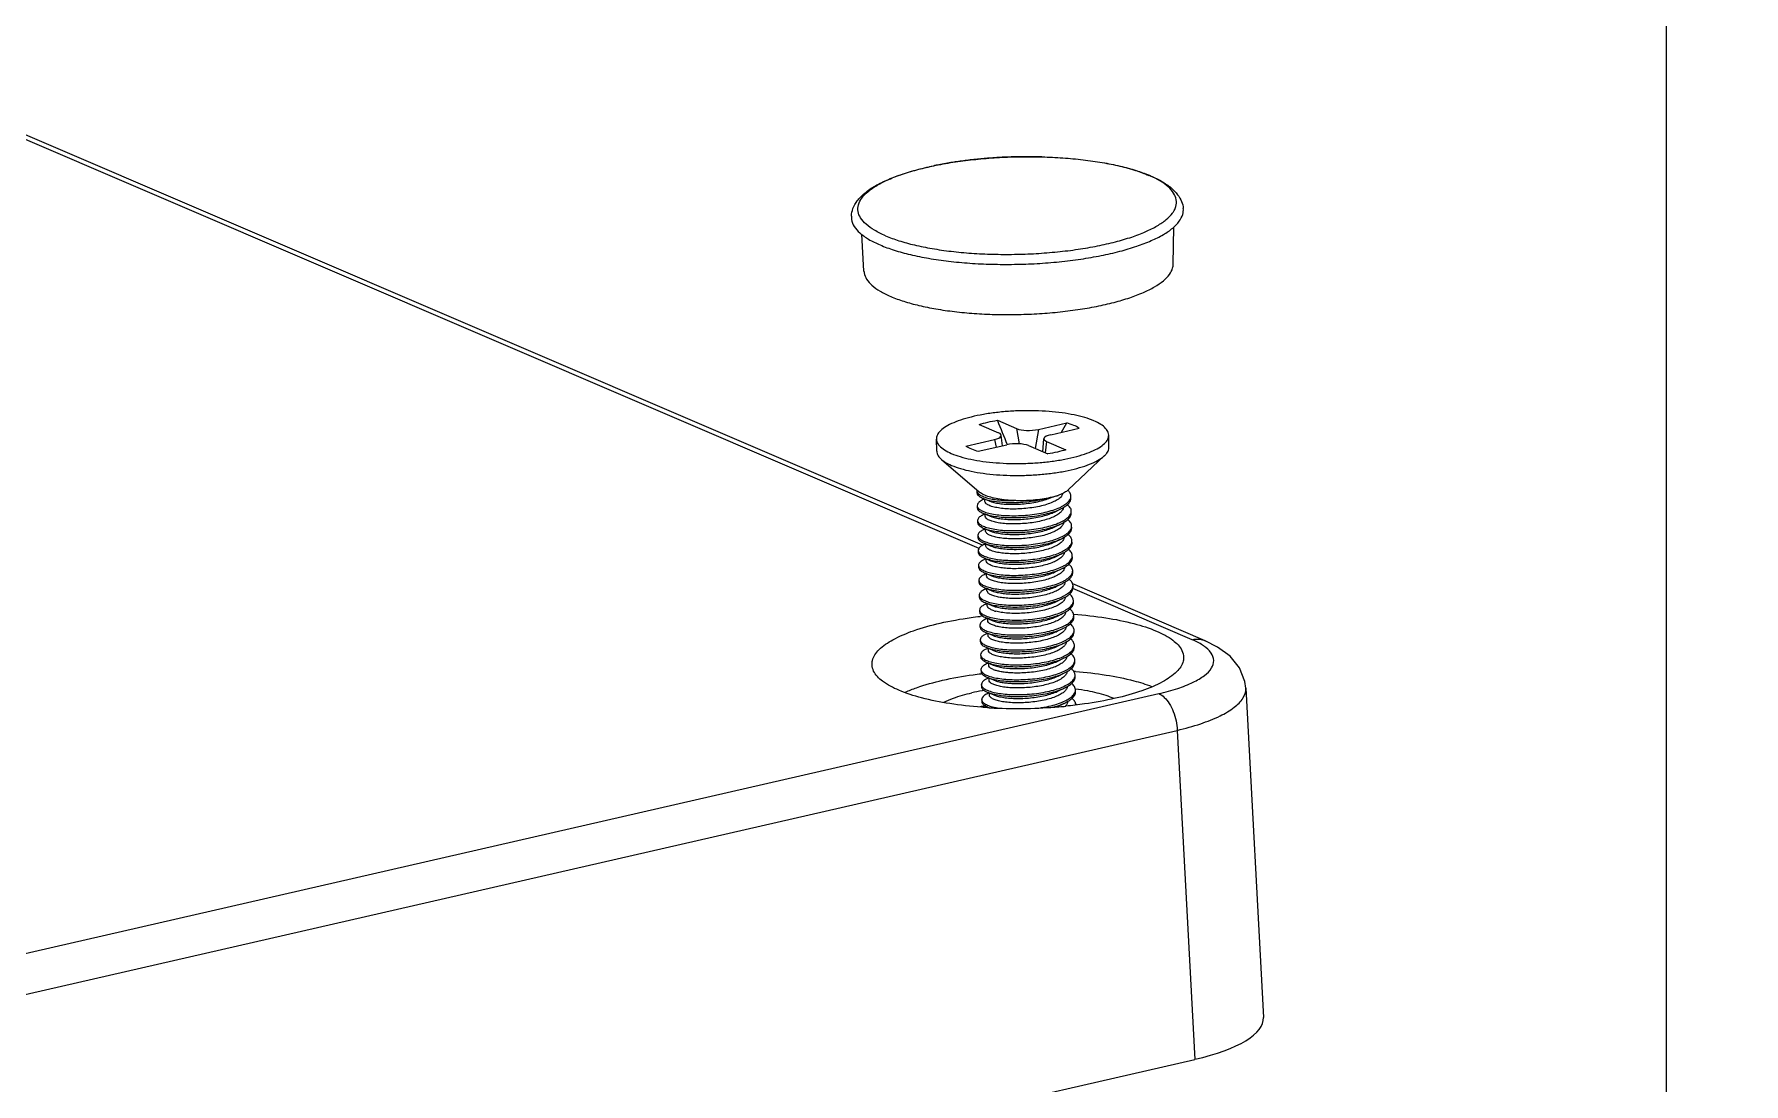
# Model space of a CAD drawing. Header units: millimetres. Extents: x 1034 to 1636, y -2154 to -1937.
# Drawn here: x 1105.2 to 1159.8, y -2009.5 to -1976 of the extents above; entities that cross this region are included whole.
import ezdxf

# ---------------------------------------------------------------- set-up
doc = ezdxf.new("R2010")
doc.units = ezdxf.units.MM

# ---------------------------------------------------------------- blocks, each defined once
blk = doc.blocks.new('*u3')
at = {"color": 7}
for p, q in [((37.781, 32.919), (1.93, 48.293)), ((37.894, 33.016), (2.346, 48.26)), ((43.977, 41.994), (43.993, 43.176)), ((34.106, 41.764), (34.035, 42.946)), ((37.784, 36.873), (38.4, 36.609)), ((38.363, 37.006), (38.979, 36.741)), ((38.979, 36.741), (39.054, 36.256)), ((39.673, 36.716), (39.566, 36.109)), ((39.673, 36.716), (40.579, 36.923)), ((40.067, 36.547), (40.973, 36.755)), ((40.411, 36.626), (40.579, 36.923)), ((36.427, 36.025), (36.418, 36.406)), ((37.362, 36.186), (38.268, 36.393)), ((37.756, 36.017), (38.661, 36.225)), ((38.268, 36.393), (38.328, 36.148)), ((38.528, 36.194), (38.489, 36.529)), ((39.356, 36.199), (39.972, 35.935)), ((39.815, 36.002), (39.846, 36.42)), ((39.935, 36.332), (39.889, 35.97)), ((39.935, 36.332), (40.551, 36.067)), ((41.926, 36.154), (41.917, 36.534)), ((36.579, 35.759), (37.787, 34.719)), ((41.786, 35.88), (40.628, 34.785)), ((37.708, 34.756), (37.709, 34.696)), ((37.891, 34.522), (38.099, 34.432)), ((37.957, 34.494), (37.894, 34.463)), ((37.965, 34.422), (37.963, 34.491)), ((38.099, 34.432), (38.177, 34.404)), ((40.713, 34.527), (40.712, 34.587)), ((37.718, 34.279), (37.72, 34.219)), ((37.904, 34.043), (38.115, 33.952)), ((37.965, 34.017), (37.905, 33.988)), ((37.976, 33.946), (37.974, 34.012)), ((38.115, 33.952), (38.188, 33.925)), ((40.183, 34.079), (40.389, 34.18)), ((40.724, 34.051), (40.723, 34.111)), ((37.729, 33.803), (37.731, 33.743)), ((37.74, 33.327), (37.742, 33.267)), ((37.915, 33.567), (38.126, 33.476)), ((37.976, 33.541), (37.917, 33.512)), ((37.987, 33.47), (37.986, 33.537)), ((38.126, 33.476), (38.199, 33.449)), ((40.194, 33.603), (40.4, 33.704)), ((40.735, 33.575), (40.734, 33.635)), ((37.751, 32.851), (37.753, 32.791)), ((37.926, 33.091), (38.137, 33)), ((37.987, 33.065), (37.928, 33.036)), ((37.998, 32.994), (37.997, 33.061)), ((38.014, 32.948), (37.998, 32.994)), ((38.137, 33), (38.21, 32.973)), ((40.205, 33.128), (40.411, 33.228)), ((40.216, 32.652), (40.422, 32.752)), ((40.746, 33.099), (40.745, 33.159)), ((37.763, 32.375), (37.764, 32.316)), ((37.937, 32.615), (38.148, 32.524)), ((37.998, 32.589), (37.939, 32.56)), ((38.009, 32.518), (38.008, 32.585)), ((38.148, 32.524), (38.221, 32.497)), ((40.227, 32.176), (40.433, 32.276)), ((40.758, 32.623), (40.756, 32.683)), ((40.769, 32.148), (40.767, 32.207)), ((37.774, 31.899), (37.775, 31.84)), ((37.949, 32.139), (38.159, 32.048)), ((38.009, 32.113), (37.95, 32.084)), ((37.96, 31.663), (38.17, 31.572)), ((38.02, 32.042), (38.019, 32.109)), ((38.159, 32.048), (38.232, 32.021)), ((40.238, 31.7), (40.444, 31.8)), ((44.993, 29.971), (40.77, 31.783)), ((40.78, 31.672), (40.778, 31.731)), ((37.785, 31.423), (37.786, 31.364)), ((38.02, 31.637), (37.961, 31.608)), ((37.971, 31.187), (38.182, 31.096)), ((38.032, 31.161), (37.972, 31.132)), ((38.031, 31.566), (38.03, 31.633)), ((38.043, 31.09), (38.041, 31.157)), ((38.17, 31.572), (38.243, 31.545)), ((40.249, 31.224), (40.455, 31.324)), ((44.577, 30.004), (40.776, 31.634)), ((40.791, 31.196), (40.789, 31.255)), ((37.796, 30.947), (37.797, 30.888)), ((37.982, 30.711), (38.118, 30.664)), ((37.982, 30.711), (38.193, 30.62)), ((38.043, 30.685), (37.983, 30.656)), ((38.054, 30.615), (38.052, 30.681)), ((38.182, 31.096), (38.254, 31.069)), ((38.193, 30.62), (38.266, 30.593)), ((40.261, 30.748), (40.466, 30.849)), ((40.802, 30.72), (40.801, 30.779)), ((37.807, 30.471), (37.808, 30.412)), ((37.993, 30.236), (38.204, 30.144)), ((38.054, 30.209), (37.994, 30.18)), ((38.065, 30.139), (38.063, 30.205)), ((38.204, 30.144), (38.277, 30.117)), ((40.272, 30.272), (40.477, 30.373)), ((40.813, 30.244), (40.812, 30.303)), ((37.818, 29.995), (37.819, 29.936)), ((37.829, 29.52), (37.831, 29.46)), ((38.004, 29.76), (38.215, 29.669)), ((38.065, 29.733), (38.005, 29.704)), ((38.076, 29.663), (38.074, 29.729)), ((38.215, 29.669), (38.288, 29.641)), ((40.283, 29.796), (40.489, 29.897)), ((40.824, 29.768), (40.823, 29.827)), ((37.84, 29.044), (37.842, 28.984)), ((37.848, 28.918), (37.87, 28.92)), ((38.015, 29.284), (38.226, 29.193)), ((38.076, 29.257), (38.016, 29.228)), ((38.087, 29.187), (38.085, 29.253)), ((38.226, 29.193), (38.299, 29.165)), ((40.294, 29.32), (40.5, 29.421)), ((40.305, 28.844), (40.511, 28.945)), ((40.803, 28.99), (40.828, 28.988)), ((40.835, 29.292), (40.834, 29.352)), ((37.851, 28.568), (37.853, 28.508)), ((38.026, 28.808), (38.237, 28.717)), ((38.087, 28.782), (38.028, 28.752)), ((38.098, 28.711), (38.097, 28.777)), ((38.237, 28.717), (38.31, 28.69)), ((40.316, 28.368), (40.522, 28.469)), ((40.846, 28.816), (40.845, 28.876)), ((40.849, 28.44), (40.862, 28.439)), ((40.857, 28.34), (40.856, 28.4)), ((46.289, 28.453), (46.855, 17.944)), ((1.571, 18.667), (43.519, 28.282)), ((37.862, 28.092), (37.864, 28.032)), ((38.037, 28.332), (38.248, 28.241)), ((38.098, 28.306), (38.039, 28.277)), ((38.109, 28.235), (38.108, 28.302)), ((38.248, 28.241), (38.321, 28.214)), ((40.327, 27.893), (40.533, 27.993)), ((2.155, 17.494), (44.103, 27.109)), ((44.103, 27.109), (44.668, 16.607)), ((2.338, 6.905), (44.668, 16.607))]:
    blk.add_line(p, q, dxfattribs=at)
blk.add_lwpolyline([(46.289, 28.451), (46.261, 28.666), (46.089, 29.102), (45.79, 29.473), (45.391, 29.77), (44.993, 29.972)], dxfattribs=at)
for centre, radius, start, end in [((39.123, 31.215), 14.196, 96.5884, 98.3159), ((39.235, 30.249), 15.169, 95.7037, 96.5933), ((39.288, 29.712), 15.708, 94.1253, 95.6987), ((39.331, 29.123), 16.299, 93.2501, 94.1274), ((39.342, 28.91), 16.512, 91.6718, 93.2489), ((39.347, 28.766), 16.656, 90.8677, 91.6725), ((39.345, 28.961), 16.461, 89.0613, 90.8716), ((39.349, 29.238), 16.184, 88.4727, 89.0578), ((38.646, 34.069), 11.302, 101.248, 101.8117), ((38.812, 33.21), 12.177, 99.1345, 101.2274), ((39.013, 31.979), 13.424, 98.3261, 99.1485), ((41.713, 41.359), 3.772, 65.9578, 66.7946), ((41.595, 40.944), 4.208, 66.7911, 67.5547), ((34.607, 43.847), 0.716, 211.5161, 212.0024), ((252.951, 123.648), 231.42, 201.98702, 202.19394), ((37.887, 34.801), 0.191, 217.6186, 222.7634), ((39.477, 37.059), 2.585, 284.3815, 285.1193), ((39.56, 36.757), 2.271, 285.0711, 288.2937), ((39.657, 36.459), 1.958, 288.337, 289.2247), ((40.295, 34.423), 0.472, 47.5542, 47.7515), ((40.474, 34.592), 0.239, 335.9941, 344.6358), ((39.926, 35.155), 1.079, 300.7279, 301.2867), ((39.851, 34.831), 1.254, 295.9533, 300.1776), ((39.898, 34.804), 1.155, 299.4148, 300.2492), ((39.925, 34.701), 1.104, 300.2491, 300.7997), ((37.86, 32.796), 0.107, 182.4766, 184.0853), ((37.895, 33.351), 0.158, 209.4729, 213.9671), ((37.866, 32.854), 0.113, 210.6904, 212.224), ((39.841, 34.396), 1.3, 296.0016, 299.2148), ((39.83, 33.965), 1.349, 296.0314, 298.2801), ((39.926, 33.787), 1.147, 298.2565, 300.7205), ((39.927, 34.242), 1.123, 299.2389, 300.7547), ((37.889, 31.901), 0.114, 202.6553, 206.2611), ((40.574, 32.201), 0.193, 345.349, 349.6927), ((40.582, 31.725), 0.196, 345.6874, 346.6713), ((40.583, 31.25), 0.206, 343.6743, 344.9563), ((40.579, 31.251), 0.211, 344.9835, 1.0218), ((39.524, 16.429), 14.422, 96.4197, 96.8203), ((38.603, 32.003), 1.13, 252.2151, 254.9614), ((38.611, 31.669), 1.13, 252.2151, 254.9614), ((40.581, 30.778), 0.219, 340.7346, 344.9778), ((40.581, 30.306), 0.232, 337.8469, 344.8074), ((40.029, 30.41), 1.095, 300.7147, 300.92), ((44.002, 28.43), 1.669, 55.3, 56.8213), ((38.003, 29.074), 0.168, 209.9245, 216.3026), ((39.955, 30.086), 1.27, 295.9721, 299.8373), ((40.033, 29.947), 1.11, 299.8923, 300.7816), ((39.782, 14.771), 14.256, 85.6736, 85.7902), ((38.001, 28.588), 0.153, 209.2769, 212.6924), ((39.261, 20.699), 7.799, 99.6862, 100.2209), ((39.944, 29.652), 1.317, 296.0142, 298.8844), ((40.034, 29.489), 1.131, 298.8917, 300.7427), ((39.139, 21.353), 7.133, 100.1908, 102.8785), ((39.222, 20.522), 7.472, 100.2561, 100.894), ((39.279, 20.207), 7.792, 99.5017, 100.2551), ((38.955, 42.758), 14.951, 266.5192, 267.3396), ((38.995, 43.887), 16.081, 267.3847, 274.7627), ((39.066, 42.99), 15.181, 274.778, 275.5896), ((39.933, 29.222), 1.368, 296.0371, 297.9595), ((40.032, 29.036), 1.156, 297.9193, 300.7086), ((39.848, 20.48), 7.53, 81.9461, 82.2024)]:
    blk.add_arc(centre, radius, start, end, dxfattribs=at)
for centre, major_axis, ratio, start_param, end_param in [((37.944, 36.516), (0.544, 0.009), 0.28989, -0.939261, 0.573952), ((39.4, 36.849), (0.516, 0.016), 0.322472, -2.536571, -1.023357), ((38.934, 36.091), (0.516, 0.016), 0.322472, 0.605022, 2.118235), ((40.39, 36.425), (0.544, 0.009), 0.28989, 8.485517, 9.99873), ((41.855, 17.813), (5.001, 0.116), 0.305712, -0.98043, 0.009249)]:
    blk.add_ellipse(centre, major_axis=major_axis, ratio=ratio, start_param=start_param, end_param=end_param, dxfattribs=at)
for points, start_tangent, end_tangent in [([(33.703, 43.522), (33.755, 43.767), (33.893, 44.014), (34.132, 44.261), (34.471, 44.493), (34.885, 44.698), (35.362, 44.877), (35.896, 45.032), (36.479, 45.162), (37.101, 45.267), (37.755, 45.345), (38.428, 45.397), (39.11, 45.421), (39.791, 45.416), (40.458, 45.384), (41.102, 45.323), (41.713, 45.236), (42.28, 45.122), (42.796, 44.981), (43.202, 44.834)], (0.050647, 0.998717), (0.924228, -0.381842)), ([(39.78, 45.416), (40.452, 45.384), (41.102, 45.323), (41.712, 45.235), (42.272, 45.121), (42.771, 44.984), (43.199, 44.826)], (0.999645, -0.026661), (0.919057, -0.394124)), ([(33.997, 43.472), (33.917, 43.676), (33.929, 43.889), (34.036, 44.101), (34.235, 44.309), (34.522, 44.508), (34.893, 44.695), (35.34, 44.867), (35.856, 45.02), (36.332, 45.132)], (-0.522732, 0.852497), (0.978811, 0.204766)), ([(44.006, 43.705), (44.061, 43.837), (44.073, 44.049), (43.99, 44.258), (43.815, 44.46), (43.549, 44.65), (43.25, 44.804)], (0.486932, 0.87344), (-0.913203, 0.407505)), ([(43.254, 44.812), (43.615, 44.632), (43.91, 44.426), (44.118, 44.209), (44.244, 43.988), (44.297, 43.769)], (0.919057, -0.394124), (0.097159, -0.995269)), ([(34.619, 42.605), (35.066, 42.44), (35.586, 42.297), (36.17, 42.179), (36.805, 42.087), (37.482, 42.023), (38.187, 41.99), (38.908, 41.986), (39.629, 42.012), (40.34, 42.069), (41.027, 42.154), (41.676, 42.266), (42.274, 42.403), (42.81, 42.563), (43.276, 42.742), (43.662, 42.936), (43.961, 43.144), (44.168, 43.36), (44.28, 43.58), (44.297, 43.769)], (0.919057, -0.394124), (-0.092221, 0.995739)), ([(34.791, 42.899), (35.219, 42.741), (35.718, 42.604), (36.278, 42.49), (36.888, 42.402), (37.538, 42.341), (38.215, 42.309), (38.906, 42.305), (39.599, 42.331), (40.281, 42.385), (40.939, 42.466), (41.56, 42.574), (42.134, 42.705), (42.65, 42.858), (43.097, 43.03), (43.468, 43.217), (43.755, 43.417), (43.954, 43.624), (44.006, 43.705)], (0.919057, -0.394124), (0.486932, 0.87344)), ([(33.703, 43.522), (33.709, 43.416), (33.794, 43.198), (33.977, 42.988), (34.254, 42.788), (34.619, 42.605)], (-0.05153, -0.998671), (0.919057, -0.394124)), ([(34.791, 42.899), (34.441, 43.075), (34.175, 43.266), (34, 43.467)], (-0.919057, 0.394124), (-0.529948, 0.84803)), ([(34.106, 41.763), (34.111, 41.716), (34.19, 41.513), (34.361, 41.317), (34.619, 41.131), (34.959, 40.96)], (0.055274, -0.998471), (0.919057, -0.394124)), ([(34.959, 40.96), (35.375, 40.807), (35.86, 40.673), (36.404, 40.563), (36.995, 40.478), (37.626, 40.419), (38.283, 40.387), (38.954, 40.384), (39.626, 40.408), (40.288, 40.461), (40.927, 40.54), (41.532, 40.644), (42.089, 40.772), (42.589, 40.921), (43.023, 41.088), (43.383, 41.269), (43.661, 41.462), (43.855, 41.663), (43.958, 41.869), (43.976, 41.994)], (0.919057, -0.394124), (0.015892, 0.999874)), ([(41.441, 36.991), (41.155, 37.093), (40.816, 37.178), (40.431, 37.244), (40.012, 37.289), (39.57, 37.311), (39.117, 37.31), (38.665, 37.287), (38.227, 37.241), (37.814, 37.174), (37.439, 37.088), (37.111, 36.985), (36.838, 36.868), (36.63, 36.74), (36.49, 36.605), (36.424, 36.466), (36.419, 36.406)], (-0.919057, 0.394124), (0.026666, -0.999644)), ([(37.784, 36.873), (38.056, 36.947), (38.363, 37.006)], (0.952168, 0.305575), (0.987823, 0.155579)), ([(40.973, 36.755), (40.802, 36.845), (40.579, 36.923)], (-0.832493, 0.554036), (-0.960126, 0.279567)), ([(41.916, 36.534), (41.903, 36.613), (41.82, 36.748), (41.664, 36.875), (41.441, 36.991)], (-0.026666, 0.999644), (-0.919057, 0.394124)), ([(36.419, 36.406), (36.432, 36.327), (36.515, 36.193), (36.671, 36.065), (36.894, 35.949)], (0.026666, -0.999644), (0.919057, -0.394124)), ([(36.428, 36.025), (36.441, 35.947), (36.524, 35.812), (36.579, 35.759)], (0.026741, -0.999642), (0.757345, -0.653015)), ([(36.894, 35.949), (37.179, 35.847), (37.519, 35.762), (37.904, 35.696), (38.323, 35.652), (38.765, 35.629), (39.218, 35.63), (39.67, 35.654), (40.108, 35.7), (40.52, 35.766), (40.896, 35.853), (41.224, 35.955), (41.496, 36.072), (41.705, 36.2), (41.845, 36.335), (41.911, 36.474), (41.916, 36.534)], (0.919057, -0.394124), (-0.026666, 0.999644)), ([(37.362, 36.186), (37.533, 36.096), (37.756, 36.017)], (0.832493, -0.554036), (0.960126, -0.279567)), ([(40.551, 36.067), (40.279, 35.994), (39.972, 35.935)], (-0.952168, -0.305575), (-0.987823, -0.155579)), ([(41.786, 35.88), (41.854, 35.955), (41.92, 36.093), (41.925, 36.154)], (0.727189, 0.686437), (-0.026741, 0.999642)), ([(36.579, 35.759), (36.679, 35.685), (36.903, 35.568)], (0.757345, -0.653015), (0.919057, -0.394124)), ([(36.903, 35.568), (37.188, 35.466), (37.528, 35.381), (37.913, 35.316), (38.332, 35.271), (38.774, 35.249), (39.227, 35.249), (39.679, 35.273), (40.117, 35.319), (40.529, 35.386), (40.905, 35.472), (41.233, 35.575), (41.505, 35.692), (41.714, 35.819), (41.786, 35.88)], (0.919057, -0.394124), (0.727189, 0.686437)), ([(37.711, 34.782), (37.708, 34.756)], (-0.248109, -0.968732), (0.016874, -0.999858)), ([(37.708, 34.756), (37.708, 34.753), (37.725, 34.702)], (0.016874, -0.999858), (0.509424, -0.860516)), ([(37.709, 34.696), (37.71, 34.69), (37.742, 34.621), (37.824, 34.555), (37.891, 34.522)], (0.009279, -0.999957), (0.917429, -0.397901)), ([(37.894, 34.463), (37.821, 34.422), (37.741, 34.348), (37.718, 34.279)], (-0.897698, -0.440611), (0.007078, -0.999975)), ([(37.725, 34.702), (37.736, 34.685)], (0.509424, -0.860516), (0.609889, -0.792487)), ([(37.747, 34.672), (37.813, 34.621), (37.915, 34.571)], (0.678455, -0.734642), (0.929394, -0.369089)), ([(37.964, 34.615), (37.823, 34.691), (37.787, 34.719)], (-0.919057, 0.394124), (-0.762137, 0.647415)), ([(37.891, 34.522), (37.955, 34.497), (38.128, 34.449), (38.338, 34.413), (38.577, 34.39), (38.836, 34.383), (39.107, 34.39), (39.38, 34.414), (39.645, 34.453), (39.892, 34.506), (39.923, 34.513)], (0.917429, -0.397901), (0.966903, 0.255145)), ([(37.915, 34.571), (37.936, 34.563), (38.1, 34.515), (38.3, 34.477), (38.529, 34.453), (38.779, 34.442), (38.903, 34.443)], (0.929394, -0.369089), (0.999894, 0.014556)), ([(39.042, 34.44), (38.923, 34.443), (38.641, 34.462), (38.381, 34.499), (38.152, 34.55), (37.964, 34.615)], (-0.999927, 0.012106), (-0.919057, 0.394124)), ([(38.18, 34.259), (38.064, 34.307), (37.991, 34.361), (37.965, 34.42), (37.965, 34.422)], (-0.95191, 0.306379), (-0.01642, 0.999865)), ([(38.177, 34.404), (38.333, 34.366), (38.526, 34.339), (38.745, 34.326), (38.977, 34.327), (39.221, 34.343), (39.468, 34.375), (39.704, 34.421), (39.916, 34.48), (40.103, 34.551), (40.114, 34.556)], (0.95451, -0.298178), (0.909323, 0.41609)), ([(40.453, 34.672), (40.408, 34.583), (40.311, 34.493), (40.167, 34.41), (39.984, 34.336), (39.768, 34.274), (39.529, 34.226), (39.277, 34.193), (39.021, 34.176), (38.774, 34.175), (38.545, 34.189), (38.345, 34.218), (38.18, 34.259)], (-0.235881, -0.971782), (-0.95191, 0.306379)), ([(40.119, 34.555), (40.047, 34.538), (39.789, 34.49), (39.509, 34.457), (39.216, 34.441), (39.042, 34.44)], (-0.968648, -0.248437), (-0.999927, 0.012106)), ([(40.479, 34.685), (40.458, 34.674), (40.302, 34.61)], (-0.8891, -0.457714), (-0.944187, -0.329409)), ([(40.454, 34.274), (40.485, 34.293), (40.616, 34.391), (40.692, 34.495)], (0.871161, 0.490998), (0.406188, 0.913789)), ([(40.628, 34.785), (40.594, 34.757), (40.479, 34.685)], (-0.731332, -0.682022), (-0.8891, -0.457714)), ([(40.487, 34.233), (40.617, 34.332), (40.693, 34.435), (40.713, 34.527)], (0.85457, 0.519337), (-0.015439, 0.999881)), ([(40.712, 34.587), (40.711, 34.6), (40.672, 34.704), (40.613, 34.772)], (-0.015439, 0.999881), (-0.737914, 0.674894)), ([(40.704, 34.529), (40.712, 34.587)], (0.264038, 0.964512), (-0.015439, 0.999881)), ([(37.718, 34.279), (37.718, 34.273), (37.735, 34.225)], (0.007078, -0.999975), (0.509072, -0.860724)), ([(37.72, 34.219), (37.72, 34.213), (37.755, 34.139), (37.847, 34.07), (37.904, 34.043)], (0.007078, -0.999975), (0.917658, -0.397371)), ([(37.906, 33.987), (37.844, 33.953), (37.758, 33.88), (37.729, 33.805), (37.729, 33.803)], (-0.897941, -0.440116), (0.029012, -0.999579)), ([(37.735, 34.225), (37.754, 34.199)], (0.509072, -0.860724), (0.653204, -0.757182)), ([(37.754, 34.199), (37.846, 34.13), (37.991, 34.069), (38.183, 34.02), (38.415, 33.984), (38.679, 33.965), (38.963, 33.962), (39.257, 33.976), (39.549, 34.009), (39.828, 34.058), (40.084, 34.124), (40.306, 34.202), (40.364, 34.228)], (0.653204, -0.757182), (0.906297, 0.422642)), ([(37.904, 34.043), (37.992, 34.01), (38.184, 33.961), (38.417, 33.925), (38.68, 33.905), (38.964, 33.902), (39.258, 33.917), (39.55, 33.949), (39.829, 33.999), (40.085, 34.064), (40.307, 34.143), (40.389, 34.18)], (0.917658, -0.397371), (0.898726, 0.43851)), ([(38.191, 33.783), (38.075, 33.831), (38.001, 33.887), (37.976, 33.946)], (-0.95191, 0.306379), (-0.025241, 0.999681)), ([(38.188, 33.925), (38.343, 33.885), (38.535, 33.857), (38.75, 33.842), (38.98, 33.84), (39.223, 33.853), (39.47, 33.881), (39.708, 33.924), (39.921, 33.979), (40.108, 34.046), (40.183, 34.079)], (0.95191, -0.306379), (0.898242, 0.439502)), ([(40.469, 34.221), (40.446, 34.149), (40.377, 34.062), (40.262, 33.979), (40.106, 33.902), (39.917, 33.835), (39.703, 33.781), (39.471, 33.739), (39.228, 33.712), (38.986, 33.699), (38.752, 33.7), (38.535, 33.716), (38.346, 33.744), (38.191, 33.783)], (-0.109392, -0.993999), (-0.95191, 0.306379)), ([(40.364, 34.228), (40.454, 34.274)], (0.906297, 0.422642), (0.871161, 0.490998)), ([(40.389, 34.18), (40.478, 34.228)], (0.898726, 0.43851), (0.859595, 0.510977)), ([(40.48, 33.807), (40.616, 33.905), (40.698, 34.008), (40.715, 34.053)], (0.863821, 0.503798), (0.267189, 0.963644)), ([(40.49, 33.753), (40.617, 33.845), (40.699, 33.949), (40.724, 34.051)], (0.85894, 0.512076), (-0.02124, 0.999774)), ([(40.723, 34.111), (40.723, 34.113), (40.69, 34.217), (40.6, 34.316), (40.598, 34.318)], (-0.02124, 0.999774), (-0.778651, 0.627457)), ([(40.734, 33.635), (40.707, 33.731), (40.623, 33.831), (40.61, 33.841)], (-0.028671, 0.999589), (-0.776257, 0.630416)), ([(40.715, 34.053), (40.723, 34.111)], (0.267189, 0.963644), (-0.02124, 0.999774)), ([(37.729, 33.803), (37.746, 33.749)], (0.029012, -0.999579), (0.501322, -0.865261)), ([(37.731, 33.743), (37.76, 33.671), (37.846, 33.601), (37.915, 33.567)], (0.029012, -0.999579), (0.917354, -0.398072)), ([(37.917, 33.511), (37.867, 33.485), (37.775, 33.412), (37.741, 33.337), (37.741, 33.327)], (-0.898323, -0.439335), (0.046789, -0.998905)), ([(37.741, 33.327), (37.757, 33.273)], (0.046789, -0.998905), (0.491773, -0.870724)), ([(37.746, 33.749), (37.759, 33.73)], (0.501322, -0.865261), (0.608228, -0.793763)), ([(37.759, 33.73), (37.845, 33.661), (37.984, 33.599), (38.172, 33.549), (38.401, 33.512), (38.661, 33.49), (38.944, 33.485), (39.237, 33.498), (39.53, 33.529), (39.811, 33.577), (40.07, 33.64), (40.295, 33.718), (40.465, 33.799)], (0.608228, -0.793763), (0.871066, 0.491166)), ([(37.915, 33.567), (37.986, 33.54), (38.174, 33.489), (38.402, 33.452), (38.663, 33.43), (38.945, 33.426), (39.238, 33.439), (39.531, 33.469), (39.813, 33.517), (40.071, 33.581), (40.297, 33.658), (40.4, 33.704)], (0.917354, -0.398072), (0.898583, 0.438804)), ([(37.949, 33.14), (37.979, 33.129), (38.162, 33.077), (38.386, 33.039), (38.644, 33.015), (38.925, 33.009), (39.218, 33.02), (39.511, 33.049), (39.794, 33.095), (40.055, 33.157), (40.285, 33.233), (40.474, 33.321)], (0.928975, -0.370144), (0.872441, 0.488719)), ([(38.202, 33.307), (38.086, 33.355), (38.012, 33.411), (37.987, 33.47)], (-0.95191, 0.306379), (-0.027753, 0.999615)), ([(38.199, 33.449), (38.354, 33.41), (38.543, 33.381), (38.76, 33.366), (38.994, 33.364), (39.236, 33.377), (39.479, 33.405), (39.711, 33.446), (39.925, 33.501), (40.114, 33.567), (40.194, 33.603)], (0.95191, -0.306379), (0.898204, 0.439579)), ([(40.48, 33.744), (40.461, 33.68), (40.394, 33.592), (40.282, 33.508), (40.131, 33.432), (39.947, 33.365), (39.735, 33.309), (39.499, 33.266), (39.253, 33.237), (39.011, 33.223), (38.776, 33.224), (38.554, 33.239), (38.359, 33.268), (38.202, 33.307)], (-0.114021, -0.993478), (-0.95191, 0.306379)), ([(40.474, 33.321), (40.615, 33.418), (40.703, 33.521), (40.727, 33.578)], (0.872441, 0.488719), (0.268471, 0.963288)), ([(40.501, 33.277), (40.617, 33.359), (40.704, 33.462), (40.735, 33.567), (40.735, 33.575)], (0.859208, 0.511627), (-0.028671, 0.999589)), ([(40.745, 33.159), (40.724, 33.244), (40.645, 33.345), (40.622, 33.365)], (-0.032572, 0.999469), (-0.77527, 0.63163)), ([(40.727, 33.578), (40.734, 33.627), (40.734, 33.635)], (0.268471, 0.963288), (-0.028671, 0.999589)), ([(37.742, 33.267), (37.765, 33.203), (37.846, 33.132), (37.926, 33.091)], (0.046789, -0.998905), (0.917247, -0.398318)), ([(37.928, 33.036), (37.89, 33.016), (37.793, 32.944), (37.753, 32.868), (37.752, 32.851)], (-0.898606, -0.438756), (0.043162, -0.999068)), ([(37.752, 32.851), (37.768, 32.796)], (0.043162, -0.999068), (0.510435, -0.859917)), ([(37.753, 32.788), (37.771, 32.734)], (0.071193, -0.997463), (0.533267, -0.845947)), ([(37.764, 33.262), (37.844, 33.192), (37.949, 33.14)], (0.558543, -0.829475), (0.928975, -0.370144)), ([(37.77, 32.794), (37.797, 32.761)], (0.533267, -0.845947), (0.710121, -0.70408)), ([(37.797, 32.761), (37.844, 32.723), (37.973, 32.659)], (0.710121, -0.70408), (0.935536, -0.353232)), ([(37.926, 33.091), (37.98, 33.07), (38.163, 33.018), (38.388, 32.979), (38.646, 32.956), (38.926, 32.949), (39.219, 32.961), (39.512, 32.989), (39.795, 33.035), (40.057, 33.097), (40.286, 33.174), (40.411, 33.228)], (0.917247, -0.398318), (0.898462, 0.439051)), ([(37.937, 32.615), (37.975, 32.6), (38.153, 32.547), (38.374, 32.507), (38.629, 32.482), (38.907, 32.473), (39.199, 32.483), (39.493, 32.51), (39.778, 32.554), (40.042, 32.614), (40.275, 32.689), (40.422, 32.752)], (0.919155, -0.393897), (0.898401, 0.439175)), ([(37.973, 32.659), (38.152, 32.606), (38.373, 32.566), (38.627, 32.541), (38.906, 32.533), (39.198, 32.542), (39.492, 32.569), (39.777, 32.613), (40.041, 32.674), (40.274, 32.749), (40.468, 32.836), (40.614, 32.932), (40.708, 33.035), (40.738, 33.103)], (0.935536, -0.353232), (0.263964, 0.964532)), ([(38.213, 32.831), (38.122, 32.866), (38.055, 32.906), (38.014, 32.948)], (-0.95191, 0.306379), (-0.548581, 0.836097)), ([(38.21, 32.973), (38.367, 32.933), (38.562, 32.905), (38.784, 32.89), (39.019, 32.889), (39.26, 32.903), (39.506, 32.931), (39.742, 32.975), (39.955, 33.031), (40.139, 33.097), (40.205, 33.128)], (0.95191, -0.306379), (0.898296, 0.439391)), ([(40.491, 33.269), (40.469, 33.199), (40.399, 33.111), (40.283, 33.026), (40.125, 32.948), (39.936, 32.882), (39.724, 32.828), (39.489, 32.787), (39.244, 32.759), (39.002, 32.747), (38.771, 32.748), (38.558, 32.764), (38.369, 32.792), (38.213, 32.831)], (-0.106951, -0.994264), (-0.95191, 0.306379)), ([(40.502, 32.795), (40.48, 32.723), (40.411, 32.635), (40.298, 32.552), (40.143, 32.476), (39.956, 32.409), (39.741, 32.354), (39.508, 32.312), (39.266, 32.284), (39.024, 32.271), (38.789, 32.272), (38.57, 32.288), (38.38, 32.316), (38.224, 32.355)], (-0.095805, -0.9954), (-0.95191, 0.306379)), ([(40.512, 32.801), (40.615, 32.873), (40.709, 32.975), (40.746, 33.08), (40.746, 33.099)], (0.85928, 0.511506), (-0.032572, 0.999469)), ([(40.756, 32.683), (40.74, 32.758), (40.667, 32.859), (40.631, 32.89)], (-0.032476, 0.999473), (-0.777118, 0.629355)), ([(40.738, 33.103), (40.745, 33.14), (40.745, 33.159)], (0.263964, 0.964532), (-0.032572, 0.999469)), ([(37.939, 32.56), (37.915, 32.547), (37.812, 32.476), (37.765, 32.4), (37.763, 32.375)], (-0.898922, -0.438108), (0.047011, -0.998894)), ([(37.763, 32.375), (37.777, 32.325)], (0.047011, -0.998894), (0.446371, -0.894848)), ([(37.765, 32.316), (37.778, 32.266), (37.847, 32.195), (37.949, 32.139)], (0.047011, -0.998894), (0.917908, -0.396793)), ([(37.771, 32.734), (37.846, 32.663), (37.937, 32.615)], (0.533267, -0.845947), (0.919155, -0.393897)), ([(37.777, 32.325), (37.845, 32.254), (37.969, 32.19), (38.142, 32.135), (38.359, 32.094), (38.611, 32.067), (38.887, 32.057), (39.179, 32.064), (39.473, 32.09), (39.759, 32.132), (40.026, 32.191), (40.263, 32.265), (40.461, 32.35), (40.495, 32.369)], (0.446371, -0.894848), (0.873282, 0.487215)), ([(37.949, 32.139), (37.97, 32.13), (38.144, 32.076), (38.36, 32.034), (38.612, 32.008), (38.889, 31.998), (39.18, 32.005), (39.474, 32.03), (39.76, 32.073), (40.027, 32.132), (40.264, 32.205), (40.433, 32.276)], (0.917908, -0.396793), (0.898431, 0.439115)), ([(38.224, 32.355), (38.108, 32.404), (38.034, 32.46), (38.009, 32.518)], (-0.95191, 0.306379), (-0.030264, 0.999542)), ([(38.221, 32.497), (38.376, 32.458), (38.566, 32.43), (38.779, 32.414), (39.009, 32.412), (39.251, 32.425), (39.497, 32.453), (39.731, 32.494), (39.944, 32.548), (40.132, 32.614), (40.216, 32.652)], (0.95191, -0.306379), (0.898173, 0.439642)), ([(40.514, 32.321), (40.494, 32.253), (40.428, 32.165), (40.316, 32.081), (40.164, 32.004), (39.981, 31.938), (39.769, 31.882), (39.532, 31.838), (39.285, 31.809), (39.041, 31.795), (38.807, 31.796), (38.586, 31.811), (38.392, 31.84), (38.236, 31.879)], (-0.087765, -0.996141), (-0.95191, 0.306379)), ([(40.433, 32.276), (40.462, 32.291), (40.523, 32.325)], (0.898431, 0.439115), (0.859266, 0.511529)), ([(40.495, 32.369), (40.612, 32.446), (40.712, 32.548), (40.749, 32.627)], (0.873282, 0.487215), (0.258711, 0.965955)), ([(40.523, 32.325), (40.614, 32.386), (40.713, 32.488), (40.756, 32.593), (40.757, 32.623)], (0.859266, 0.511529), (-0.032476, 0.999473)), ([(40.767, 32.207), (40.755, 32.271), (40.688, 32.373), (40.641, 32.415)], (-0.029086, 0.999577), (-0.778979, 0.62705)), ([(40.749, 32.627), (40.755, 32.653), (40.756, 32.683)], (0.258711, 0.965955), (-0.032476, 0.999473)), ([(40.764, 32.166), (40.767, 32.207)], (0.178509, 0.983938), (-0.029086, 0.999577)), ([(37.95, 32.084), (37.939, 32.079), (37.831, 32.007), (37.778, 31.932), (37.775, 31.899)], (-0.89901, -0.437928), (0.0332, -0.999449)), ([(37.775, 31.899), (37.784, 31.857)], (0.0332, -0.999449), (0.384976, -0.922927)), ([(37.776, 31.84), (37.785, 31.798), (37.848, 31.726), (37.96, 31.663)], (0.0332, -0.999449), (0.918379, -0.395702)), ([(37.787, 31.851), (37.847, 31.785), (37.965, 31.72), (38.133, 31.665), (38.346, 31.622), (38.594, 31.593), (38.869, 31.581), (39.159, 31.587), (39.454, 31.61), (39.741, 31.651), (40.01, 31.708), (40.251, 31.78), (40.453, 31.865), (40.507, 31.893)], (0.442245, -0.896894), (0.872905, 0.48789)), ([(37.96, 31.663), (37.966, 31.661), (38.135, 31.605), (38.347, 31.562), (38.596, 31.534), (38.87, 31.522), (39.161, 31.527), (39.455, 31.551), (39.743, 31.592), (40.012, 31.649), (40.252, 31.721), (40.444, 31.8)], (0.918379, -0.395702), (0.898573, 0.438825)), ([(38.236, 31.879), (38.119, 31.927), (38.046, 31.983), (38.02, 32.042)], (-0.95191, 0.306379), (-0.023283, 0.999729)), ([(38.232, 32.021), (38.388, 31.982), (38.578, 31.954), (38.797, 31.938), (39.031, 31.937), (39.274, 31.95), (39.516, 31.978), (39.749, 32.02), (39.963, 32.075), (40.151, 32.141), (40.227, 32.176)], (0.95191, -0.306379), (0.898236, 0.439513)), ([(38.243, 31.545), (38.4, 31.506), (38.594, 31.477), (38.815, 31.462), (39.049, 31.461), (39.293, 31.475), (39.54, 31.504), (39.777, 31.547), (39.989, 31.603), (40.172, 31.67), (40.238, 31.7)], (0.95191, -0.306379), (0.898298, 0.439386)), ([(40.525, 31.846), (40.502, 31.769), (40.432, 31.682), (40.315, 31.597), (40.157, 31.52), (39.968, 31.454), (39.755, 31.4), (39.522, 31.359), (39.278, 31.332), (39.036, 31.319), (38.804, 31.321), (38.59, 31.336), (38.402, 31.364), (38.247, 31.403)], (-0.079332, -0.996848), (-0.95191, 0.306379)), ([(40.444, 31.8), (40.455, 31.806), (40.534, 31.848)], (0.898573, 0.438825), (0.859271, 0.51152)), ([(40.507, 31.893), (40.61, 31.96), (40.715, 32.061), (40.761, 32.152)], (0.872905, 0.48789), (0.252507, 0.967595)), ([(40.518, 31.418), (40.607, 31.474), (40.718, 31.575), (40.772, 31.676)], (0.872472, 0.488665), (0.247193, 0.968966)), ([(40.534, 31.848), (40.612, 31.9), (40.716, 32.002), (40.765, 32.107), (40.768, 32.148)], (0.859271, 0.51152), (-0.029086, 0.999577)), ([(40.545, 31.373), (40.609, 31.414), (40.719, 31.515), (40.774, 31.62), (40.779, 31.672)], (0.859197, 0.511644), (-0.023795, 0.999717)), ([(40.778, 31.731), (40.77, 31.784), (40.709, 31.886), (40.652, 31.94)], (-0.023795, 0.999717), (-0.780695, 0.624912)), ([(40.773, 31.679), (40.778, 31.731)], (0.230518, 0.973068), (-0.023795, 0.999717)), ([(37.961, 31.608), (37.851, 31.539), (37.792, 31.464), (37.786, 31.423)], (-0.898979, -0.437992), (0.01621, -0.999869)), ([(37.786, 31.423), (37.792, 31.389), (37.798, 31.374)], (0.01621, -0.999869), (0.458401, -0.888746)), ([(37.787, 31.364), (37.793, 31.329), (37.85, 31.257), (37.962, 31.191), (37.971, 31.187)], (0.01621, -0.999869), (0.918454, -0.395528)), ([(37.972, 31.132), (37.871, 31.071), (37.807, 30.996), (37.797, 30.947)], (-0.898509, -0.438956), (0.001489, -0.999999)), ([(37.798, 31.374), (37.849, 31.317), (37.961, 31.25), (38.125, 31.194), (38.333, 31.149), (38.578, 31.12), (38.851, 31.106), (39.14, 31.11), (39.434, 31.131), (39.723, 31.17), (39.995, 31.226), (40.239, 31.296), (40.435, 31.375)], (0.458401, -0.888746), (0.904758, 0.425925)), ([(37.971, 31.187), (38.126, 31.134), (38.335, 31.09), (38.58, 31.06), (38.852, 31.046), (39.141, 31.05), (39.436, 31.072), (39.724, 31.111), (39.996, 31.166), (40.24, 31.237), (40.447, 31.32), (40.455, 31.324)], (0.918454, -0.395528), (0.898809, 0.43834)), ([(38.247, 31.403), (38.131, 31.451), (38.058, 31.507), (38.032, 31.565), (38.031, 31.566)], (-0.95191, 0.306379), (-0.017051, 0.999855)), ([(38.254, 31.069), (38.41, 31.03), (38.598, 31.002), (38.812, 30.986), (39.043, 30.985), (39.286, 30.997), (39.53, 31.025), (39.763, 31.066), (39.976, 31.12), (40.165, 31.186), (40.249, 31.224)], (0.95191, -0.306379), (0.898168, 0.439653)), ([(40.536, 31.371), (40.507, 31.283), (40.427, 31.192), (40.3, 31.107), (40.131, 31.03), (39.927, 30.964), (39.695, 30.91), (39.445, 30.871), (39.192, 30.849), (38.943, 30.842), (38.704, 30.851), (38.488, 30.875), (38.31, 30.912)], (-0.071777, -0.997421), (-0.965513, 0.260353)), ([(40.435, 31.375), (40.446, 31.38), (40.518, 31.418)], (0.904758, 0.425925), (0.872472, 0.488665)), ([(40.437, 30.895), (40.604, 30.988), (40.72, 31.088), (40.781, 31.192)], (0.907592, 0.419853), (0.281111, 0.959675)), ([(40.455, 31.324), (40.545, 31.373)], (0.898809, 0.43834), (0.859197, 0.511644)), ([(40.556, 30.897), (40.605, 30.928), (40.721, 31.028), (40.782, 31.133), (40.79, 31.196)], (0.859172, 0.511686), (-0.018351, 0.999832)), ([(40.789, 31.255), (40.784, 31.298), (40.729, 31.4), (40.663, 31.464)], (-0.018351, 0.999832), (-0.782019, 0.623255)), ([(36.537, 30.531), (37.522, 30.711), (37.811, 30.748)], (0.974722, 0.223421), (0.992922, 0.118764)), ([(37.797, 30.947), (37.8, 30.921), (37.81, 30.897)], (0.001489, -0.999999), (0.478036, -0.87834)), ([(37.798, 30.888), (37.801, 30.861), (37.853, 30.788), (37.959, 30.722), (37.982, 30.711)], (0.001489, -0.999999), (0.918369, -0.395725)), ([(37.983, 30.656), (37.892, 30.602), (37.822, 30.528), (37.808, 30.471)], (-0.897963, -0.44007), (-0.005854, -0.999983)), ([(37.81, 30.897), (37.851, 30.848), (37.958, 30.781), (38.117, 30.723)], (0.478036, -0.87834), (0.961478, -0.274883)), ([(38.258, 30.927), (38.141, 30.976), (38.067, 31.032), (38.043, 31.091)], (-0.95191, 0.306379), (-0.032857, 0.99946)), ([(38.269, 30.452), (38.153, 30.5), (38.08, 30.554), (38.054, 30.614), (38.054, 30.615)], (-0.95191, 0.306379), (-0.019163, 0.999816)), ([(38.117, 30.723), (38.321, 30.677), (38.563, 30.646), (38.833, 30.631), (39.121, 30.632), (39.415, 30.652), (39.705, 30.689), (39.979, 30.743), (40.226, 30.813), (40.437, 30.895)], (0.961478, -0.274883), (0.907592, 0.419853)), ([(38.118, 30.664), (38.322, 30.618), (38.564, 30.587), (38.834, 30.571), (39.122, 30.573), (39.416, 30.593), (39.706, 30.63), (39.98, 30.684), (40.227, 30.753), (40.439, 30.835), (40.466, 30.849)], (0.961478, -0.274883), (0.898922, 0.438109)), ([(40.547, 30.892), (40.527, 30.824), (40.46, 30.736), (40.347, 30.652), (40.193, 30.574), (40.008, 30.508), (39.795, 30.452), (39.558, 30.409), (39.311, 30.381), (39.067, 30.367), (38.836, 30.369), (38.618, 30.384), (38.425, 30.412), (38.269, 30.452)], (-0.092645, -0.995699), (-0.95191, 0.306379)), ([(38.318, 30.578), (38.496, 30.541), (38.712, 30.517), (38.951, 30.508), (39.2, 30.515), (39.453, 30.537), (39.703, 30.576), (39.935, 30.629), (40.139, 30.695), (40.261, 30.748)], (0.965513, -0.260353), (0.897966, 0.440066)), ([(40.466, 30.849), (40.556, 30.897)], (0.898922, 0.438109), (0.859172, 0.511686)), ([(40.542, 30.466), (40.6, 30.502), (40.722, 30.601), (40.788, 30.706)], (0.871628, 0.490167), (0.329991, 0.943984)), ([(40.567, 30.421), (40.601, 30.442), (40.723, 30.542), (40.79, 30.646), (40.802, 30.72)], (0.859241, 0.511571), (-0.01453, 0.999894)), ([(40.8, 30.779), (40.797, 30.811), (40.748, 30.914), (40.674, 30.988)], (-0.01453, 0.999894), (-0.782635, 0.622481)), ([(40.793, 30.721), (40.8, 30.779)], (0.259218, 0.965819), (-0.01453, 0.999894)), ([(40.802, 30.817), (41.826, 30.701), (42.722, 30.518), (43.447, 30.274), (43.967, 29.984), (44.254, 29.661), (44.305, 29.43)], (0.997322, -0.073138), (0.008053, -0.999968)), ([(34.364, 29.199), (34.374, 29.342), (34.583, 29.681), (35.029, 30.003), (35.692, 30.291), (36.537, 30.531)], (-0.07088, 0.997485), (0.974722, 0.223421)), ([(37.808, 30.471), (37.809, 30.453), (37.822, 30.42)], (-0.005854, -0.999983), (0.494512, -0.869171)), ([(37.809, 30.412), (37.811, 30.393), (37.856, 30.32), (37.957, 30.252), (37.993, 30.236)], (-0.005854, -0.999983), (0.918203, -0.39611)), ([(37.994, 30.18), (37.914, 30.134), (37.838, 30.06), (37.818, 29.995)], (-0.897689, -0.44063), (-0.002024, -0.999998)), ([(37.822, 30.42), (37.854, 30.379), (37.956, 30.312), (38.109, 30.253), (38.309, 30.206), (38.547, 30.173), (38.815, 30.156), (39.101, 30.156), (39.396, 30.173), (39.687, 30.209), (39.963, 30.261), (40.213, 30.329), (40.428, 30.41), (40.452, 30.421)], (0.494512, -0.869171), (0.906728, 0.421715)), ([(37.993, 30.236), (38.11, 30.193), (38.31, 30.146), (38.549, 30.113), (38.816, 30.096), (39.103, 30.096), (39.397, 30.114), (39.688, 30.149), (39.964, 30.202), (40.214, 30.269), (40.43, 30.35), (40.477, 30.373)], (0.918203, -0.39611), (0.898909, 0.438136)), ([(38.28, 29.976), (38.164, 30.024), (38.091, 30.079), (38.065, 30.138), (38.065, 30.139)], (-0.95191, 0.306379), (-0.020282, 0.999794)), ([(38.277, 30.117), (38.433, 30.078), (38.625, 30.05), (38.844, 30.034), (39.075, 30.033), (39.318, 30.046), (39.566, 30.075), (39.803, 30.118), (40.016, 30.174), (40.201, 30.24), (40.272, 30.272)], (0.95191, -0.306379), (0.898267, 0.439449)), ([(40.558, 30.415), (40.535, 30.341), (40.465, 30.254), (40.349, 30.17), (40.191, 30.093), (40.002, 30.027), (39.789, 29.973), (39.557, 29.931), (39.313, 29.904), (39.071, 29.891), (38.838, 29.893), (38.623, 29.908), (38.435, 29.937), (38.28, 29.976)], (-0.099296, -0.995058), (-0.95191, 0.306379)), ([(40.452, 30.421), (40.542, 30.466)], (0.906728, 0.421715), (0.871628, 0.490167)), ([(40.477, 30.373), (40.567, 30.421)], (0.898909, 0.438136), (0.859241, 0.511571)), ([(40.553, 29.991), (40.596, 30.016), (40.723, 30.115), (40.795, 30.219)], (0.871306, 0.49074), (0.376888, 0.926259)), ([(40.578, 29.945), (40.597, 29.956), (40.724, 30.055), (40.796, 30.159), (40.813, 30.244)], (0.859404, 0.511297), (-0.01381, 0.999905)), ([(40.812, 30.303), (40.81, 30.324), (40.767, 30.427), (40.686, 30.512)], (-0.01381, 0.999905), (-0.78221, 0.623015)), ([(40.823, 29.827), (40.822, 29.837), (40.785, 29.941), (40.698, 30.035)], (-0.017033, 0.999855), (-0.780452, 0.625215)), ([(40.804, 30.245), (40.812, 30.303)], (0.261747, 0.965137), (-0.01381, 0.999905)), ([(44.577, 30.004), (44.83, 30.017), (44.993, 29.972)], (0.974722, 0.223421), (0.919847, -0.392278)), ([(37.818, 29.995), (37.819, 29.984), (37.834, 29.943)], (-0.002024, -0.999998), (0.503606, -0.863933)), ([(37.82, 29.936), (37.82, 29.925), (37.859, 29.851), (37.955, 29.783), (38.004, 29.76)], (-0.002024, -0.999998), (0.91789, -0.396835)), ([(38.005, 29.704), (37.936, 29.665), (37.854, 29.592), (37.829, 29.52)], (-0.897757, -0.440492), (0.013936, -0.999903)), ([(37.829, 29.52), (37.829, 29.516), (37.846, 29.466)], (0.013936, -0.999903), (0.506851, -0.862034)), ([(37.834, 29.943), (37.858, 29.911)], (0.503606, -0.863933), (0.679857, -0.733344)), ([(37.846, 29.466), (37.862, 29.442)], (0.506851, -0.862034), (0.638001, -0.770036)), ([(37.858, 29.911), (37.954, 29.842), (38.102, 29.783), (38.297, 29.734), (38.532, 29.699), (38.797, 29.681), (39.082, 29.679), (39.376, 29.695), (39.668, 29.728), (39.946, 29.779), (40.2, 29.845), (40.419, 29.925), (40.464, 29.945)], (0.679857, -0.733344), (0.9065, 0.422206)), ([(37.862, 29.442), (37.952, 29.373), (38.095, 29.312), (38.286, 29.263), (38.517, 29.226), (38.78, 29.206), (39.063, 29.202), (39.357, 29.216), (39.649, 29.248), (39.929, 29.297), (40.186, 29.362), (40.409, 29.44), (40.565, 29.515)], (0.638001, -0.770036), (0.871108, 0.491091)), ([(38.004, 29.76), (38.103, 29.723), (38.299, 29.675), (38.533, 29.64), (38.798, 29.621), (39.084, 29.619), (39.378, 29.635), (39.669, 29.669), (39.947, 29.72), (40.201, 29.786), (40.42, 29.865), (40.489, 29.897)], (0.91789, -0.396835), (0.898813, 0.438332)), ([(38.291, 29.5), (38.174, 29.548), (38.101, 29.604), (38.076, 29.663)], (-0.95191, 0.306379), (-0.031621, 0.9995)), ([(38.288, 29.641), (38.443, 29.602), (38.631, 29.574), (38.846, 29.559), (39.079, 29.557), (39.321, 29.57), (39.565, 29.597), (39.797, 29.638), (40.01, 29.693), (40.199, 29.759), (40.283, 29.796)], (0.95191, -0.306379), (0.898177, 0.439633)), ([(40.569, 29.938), (40.549, 29.872), (40.482, 29.784), (40.37, 29.7), (40.219, 29.624), (40.035, 29.557), (39.822, 29.502), (39.587, 29.458), (39.342, 29.43), (39.101, 29.416), (38.866, 29.416), (38.644, 29.432), (38.449, 29.46), (38.291, 29.5)], (-0.105053, -0.994467), (-0.95191, 0.306379)), ([(40.464, 29.945), (40.553, 29.991)], (0.9065, 0.422206), (0.871306, 0.49074)), ([(40.489, 29.897), (40.578, 29.945)], (0.898813, 0.438332), (0.859404, 0.511297)), ([(40.5, 29.421), (40.589, 29.469)], (0.898676, 0.438614), (0.85972, 0.510765)), ([(40.565, 29.515), (40.591, 29.53), (40.723, 29.628), (40.801, 29.732)], (0.871108, 0.491091), (0.421567, 0.906797)), ([(40.592, 29.471), (40.724, 29.569), (40.803, 29.672), (40.824, 29.768)], (0.857884, 0.513843), (-0.017033, 0.999855)), ([(40.834, 29.352), (40.803, 29.455), (40.715, 29.554), (40.71, 29.558)], (-0.024076, 0.99971), (-0.777822, 0.628485)), ([(40.801, 29.732), (40.815, 29.77)], (0.421567, 0.906797), (0.26526, 0.964177)), ([(40.815, 29.77), (40.823, 29.827)], (0.26526, 0.964177), (-0.017033, 0.999855)), ([(43.519, 28.282), (44.12, 28.448), (44.612, 28.645), (44.977, 28.865), (45.198, 29.1), (45.269, 29.341), (45.186, 29.578), (44.952, 29.802)], (0.974708, 0.223483), (-0.822084, 0.569366)), ([(44.915, 29.827), (44.577, 30.004)], (-0.83691, 0.54734), (-0.919009, 0.394236)), ([(38.048, 27.834), (37.862, 27.846), (36.842, 27.962), (35.946, 28.145), (35.221, 28.389), (34.701, 28.679), (34.414, 29.003), (34.364, 29.199)], (-0.998154, 0.060741), (-0.07088, 0.997485)), ([(37.831, 29.46), (37.831, 29.457), (37.864, 29.383), (37.954, 29.314), (38.015, 29.284)], (0.013936, -0.999903), (0.917539, -0.397647)), ([(38.017, 29.228), (37.959, 29.197), (37.871, 29.124), (37.84, 29.048), (37.84, 29.044)], (-0.898068, -0.439857), (0.036428, -0.999336)), ([(37.84, 29.044), (37.857, 28.99)], (0.036428, -0.999336), (0.497933, -0.867216)), ([(37.842, 28.984), (37.869, 28.914), (37.953, 28.845), (38.026, 28.808)], (0.036428, -0.999336), (0.917287, -0.398227)), ([(37.867, 28.974), (37.952, 28.904), (38.089, 28.842), (38.276, 28.791), (38.503, 28.754), (38.762, 28.731)], (0.591356, -0.806411), (0.998683, -0.051302)), ([(38.015, 29.284), (38.097, 29.253), (38.288, 29.203), (38.519, 29.167), (38.781, 29.146), (39.065, 29.143), (39.358, 29.157), (39.651, 29.189), (39.931, 29.238), (40.187, 29.302), (40.411, 29.381), (40.5, 29.421)], (0.917539, -0.397647), (0.898676, 0.438614)), ([(38.302, 29.024), (38.186, 29.072), (38.114, 29.126), (38.087, 29.185), (38.087, 29.187)], (-0.95191, 0.306379), (-0.01623, 0.999868)), ([(38.299, 29.165), (38.456, 29.126), (38.652, 29.097), (38.874, 29.082), (39.109, 29.082), (39.35, 29.095), (39.594, 29.124), (39.83, 29.167), (40.043, 29.223), (40.227, 29.29), (40.294, 29.32)], (0.95191, -0.306379), (0.898294, 0.439396)), ([(38.855, 28.941), (38.694, 28.952), (38.546, 28.97), (38.414, 28.994), (38.302, 29.024)], (-0.999184, 0.040394), (-0.95191, 0.306379)), ([(40.591, 28.984), (40.568, 28.914), (40.499, 28.827), (40.385, 28.744), (40.229, 28.667), (40.04, 28.6), (39.826, 28.546), (39.594, 28.504), (39.351, 28.477), (39.108, 28.464), (38.874, 28.465), (38.657, 28.481), (38.468, 28.509), (38.313, 28.548)], (-0.117031, -0.993128), (-0.95191, 0.306379)), ([(38.762, 28.731), (39.044, 28.726), (39.337, 28.738), (39.63, 28.768), (39.912, 28.815), (40.172, 28.878), (40.399, 28.956), (40.585, 29.044), (40.723, 29.142), (40.807, 29.245), (40.826, 29.294)], (0.998683, -0.051302), (0.267921, 0.963441)), ([(38.764, 28.672), (39.046, 28.666), (39.339, 28.679), (39.632, 28.709), (39.914, 28.756), (40.173, 28.819), (40.4, 28.896), (40.511, 28.945)], (0.998683, -0.051302), (0.898536, 0.4389)), ([(40.58, 29.461), (40.559, 29.393), (40.49, 29.305), (40.373, 29.219), (40.215, 29.142), (40.027, 29.076), (39.813, 29.021), (39.576, 28.979), (39.328, 28.952), (39.086, 28.939), (38.855, 28.941)], (-0.110874, -0.993835), (-0.999184, 0.040394)), ([(40.601, 28.994), (40.724, 29.083), (40.808, 29.186), (40.835, 29.292)], (0.859067, 0.511862), (-0.024076, 0.99971)), ([(40.845, 28.876), (40.82, 28.968), (40.738, 29.068), (40.722, 29.082)], (-0.030497, 0.999535), (-0.775404, 0.631465)), ([(40.826, 29.294), (40.834, 29.352)], (0.267921, 0.963441), (-0.024076, 0.99971)), ([(40.857, 28.986), (41.835, 28.875), (42.719, 28.693), (43.285, 28.514)], (0.99715, -0.075439), (0.933836, -0.357701)), ([(44.305, 29.43), (44.294, 29.321), (44.085, 28.982), (43.639, 28.66), (42.976, 28.372), (42.131, 28.132)], (0.008053, -0.999968), (-0.974722, -0.223421)), ([(35.427, 28.331), (35.782, 28.47), (36.616, 28.707)], (0.916422, 0.400213), (0.974722, 0.223421)), ([(36.616, 28.707), (37.589, 28.884), (37.848, 28.918)], (0.974722, 0.223421), (0.992704, 0.120579)), ([(38.028, 28.752), (37.982, 28.728), (37.889, 28.656), (37.852, 28.58), (37.852, 28.568)], (-0.898459, -0.439057), (0.050273, -0.998735)), ([(37.852, 28.568), (37.868, 28.513)], (0.050273, -0.998735), (0.488956, -0.872309)), ([(37.853, 28.508), (37.874, 28.446), (37.953, 28.376), (38.037, 28.332)], (0.050273, -0.998735), (0.917279, -0.398245)), ([(37.873, 28.506), (37.951, 28.435), (38.061, 28.381)], (0.54008, -0.841614), (0.929192, -0.369597)), ([(38.026, 28.808), (38.091, 28.783), (38.277, 28.732), (38.504, 28.694), (38.764, 28.672)], (0.917287, -0.398227), (0.998683, -0.051302)), ([(38.037, 28.332), (38.085, 28.313), (38.267, 28.261), (38.49, 28.221), (38.747, 28.197), (39.027, 28.19), (39.319, 28.201), (39.613, 28.229), (39.896, 28.274), (40.159, 28.336), (40.39, 28.412), (40.522, 28.469)], (0.917279, -0.398245), (0.898432, 0.439112)), ([(38.061, 28.381), (38.084, 28.372), (38.265, 28.32), (38.489, 28.281), (38.745, 28.257), (39.025, 28.25), (39.318, 28.26), (39.612, 28.288), (39.895, 28.334), (40.157, 28.395), (40.388, 28.471), (40.579, 28.559), (40.583, 28.561)], (0.929192, -0.369597), (0.873582, 0.486676)), ([(38.313, 28.548), (38.197, 28.596), (38.123, 28.652), (38.098, 28.711)], (-0.95191, 0.306379), (-0.025916, 0.999664)), ([(38.31, 28.69), (38.422, 28.659), (38.553, 28.635), (38.701, 28.618), (38.863, 28.607)], (0.95191, -0.306379), (0.999184, -0.040394)), ([(40.602, 28.511), (40.583, 28.445), (40.516, 28.357), (40.404, 28.273), (40.253, 28.197), (40.07, 28.13), (39.857, 28.074), (39.621, 28.031), (39.375, 28.002), (39.133, 27.988), (38.898, 27.989), (38.676, 28.004), (38.482, 28.033), (38.324, 28.072)], (-0.10173, -0.994812), (-0.95191, 0.306379)), ([(38.863, 28.607), (39.094, 28.605), (39.336, 28.617), (39.583, 28.645), (39.82, 28.687), (40.034, 28.741), (40.223, 28.808), (40.305, 28.844)], (0.999184, -0.040394), (0.898187, 0.439614)), ([(40.583, 28.561), (40.722, 28.656), (40.812, 28.758), (40.838, 28.819)], (0.873582, 0.486676), (0.266258, 0.963902)), ([(40.612, 28.518), (40.723, 28.596), (40.813, 28.699), (40.846, 28.804), (40.846, 28.816)], (0.859243, 0.511568), (-0.030497, 0.999535)), ([(40.856, 28.4), (40.836, 28.481), (40.76, 28.582), (40.732, 28.606)], (-0.032976, 0.999456), (-0.77591, 0.630844)), ([(40.838, 28.819), (40.845, 28.864), (40.845, 28.876)], (0.266258, 0.963902), (-0.030497, 0.999535)), ([(40.849, 28.344), (40.855, 28.377), (40.856, 28.4)], (0.262327, 0.964979), (-0.032976, 0.999456)), ([(40.862, 28.439), (41.239, 28.377), (41.824, 28.228), (42.078, 28.132)], (0.990836, -0.135073), (0.915573, -0.402152)), ([(44.103, 27.109), (44.855, 27.321), (45.47, 27.57), (45.925, 27.846), (46.202, 28.14), (46.29, 28.44), (46.289, 28.451)], (0.973668, 0.22797), (-0.05186, 0.998654)), ([(36.655, 28.008), (36.959, 28.136), (37.549, 28.307)], (0.897605, 0.440801), (0.974722, 0.223421)), ([(38.039, 28.276), (38.006, 28.26), (37.907, 28.187), (37.864, 28.112), (37.863, 28.092)], (-0.898786, -0.438388), (0.051884, -0.998653)), ([(37.863, 28.092), (37.879, 28.037)], (0.051884, -0.998653), (0.484524, -0.874778)), ([(37.864, 28.032), (37.881, 27.978), (37.953, 27.907), (38.048, 27.856)], (0.051884, -0.998653), (0.917582, -0.397546)), ([(37.879, 28.037), (37.952, 27.966), (38.079, 27.902)], (0.484524, -0.874778), (0.932161, -0.362044)), ([(38.048, 27.856), (38.08, 27.843), (38.097, 27.837)], (0.917582, -0.397546), (0.938317, -0.345777)), ([(38.079, 27.902), (38.256, 27.849), (38.37, 27.825)], (0.932161, -0.362044), (0.983994, -0.178203)), ([(38.324, 28.072), (38.208, 28.12), (38.135, 28.176), (38.109, 28.235)], (-0.95191, 0.306379), (-0.027191, 0.99963)), ([(38.321, 28.214), (38.476, 28.175), (38.665, 28.146), (38.882, 28.131), (39.116, 28.129), (39.359, 28.142), (39.601, 28.17), (39.834, 28.212), (40.048, 28.266), (40.236, 28.333), (40.316, 28.368)], (0.95191, -0.306379), (0.898208, 0.439571)), ([(39.739, 27.829), (39.878, 27.852), (40.143, 27.912), (40.377, 27.987), (40.572, 28.073), (40.594, 28.085)], (0.9884, 0.151874), (0.873465, 0.486887)), ([(40.116, 27.846), (40.144, 27.853), (40.379, 27.927), (40.533, 27.993)], (0.968111, 0.250521), (0.8984, 0.439178)), ([(40.257, 27.861), (40.261, 27.862), (40.327, 27.893)], (0.921115, 0.38929), (0.898296, 0.439391)), ([(40.613, 28.037), (40.591, 27.963), (40.534, 27.888)], (-0.092432, -0.995719), (-0.707965, -0.706248)), ([(42.131, 28.132), (41.146, 27.952), (40.544, 27.881)], (-0.974722, -0.223421), (-0.995242, -0.097438)), ([(40.594, 28.085), (40.721, 28.169), (40.816, 28.272), (40.849, 28.344)], (0.873465, 0.486887), (0.262327, 0.964979)), ([(40.623, 28.041), (40.722, 28.11), (40.818, 28.212), (40.857, 28.317), (40.857, 28.34)], (0.859286, 0.511496), (-0.032976, 0.999456)), ([(40.867, 27.924), (40.852, 27.995), (40.782, 28.096), (40.742, 28.132)], (-0.031604, 0.9995), (-0.777775, 0.628543)), ([(43.519, 28.282), (43.692, 28.163), (43.85, 27.965), (43.979, 27.706), (44.066, 27.412), (44.103, 27.109)], (0.919057, -0.394124), (0.035487, -0.99937))]:
    blk.add_spline(points, degree=3, dxfattribs=dict(at, start_tangent=start_tangent, end_tangent=end_tangent))

msp = doc.modelspace()

# ---------------------------------------------------------------- linework, layer by layer
at = {"layer": 'Defpoints', "color": 2}
for points in [[(1157.343, -1938.982), (1033.905, -1938.982), (1033.905, -2111.618), (1157.343, -2111.618)], [(1157.343, -1938.982), (1280.78, -1938.982), (1280.78, -2111.618), (1157.343, -2111.618)]]:
    msp.add_lwpolyline(points, close=True, dxfattribs=at)

# ---------------------------------------------------------------- block references
msp.add_blockref('*u3', (1097.624, -2025.3))

doc.saveas('drawing.dxf')
